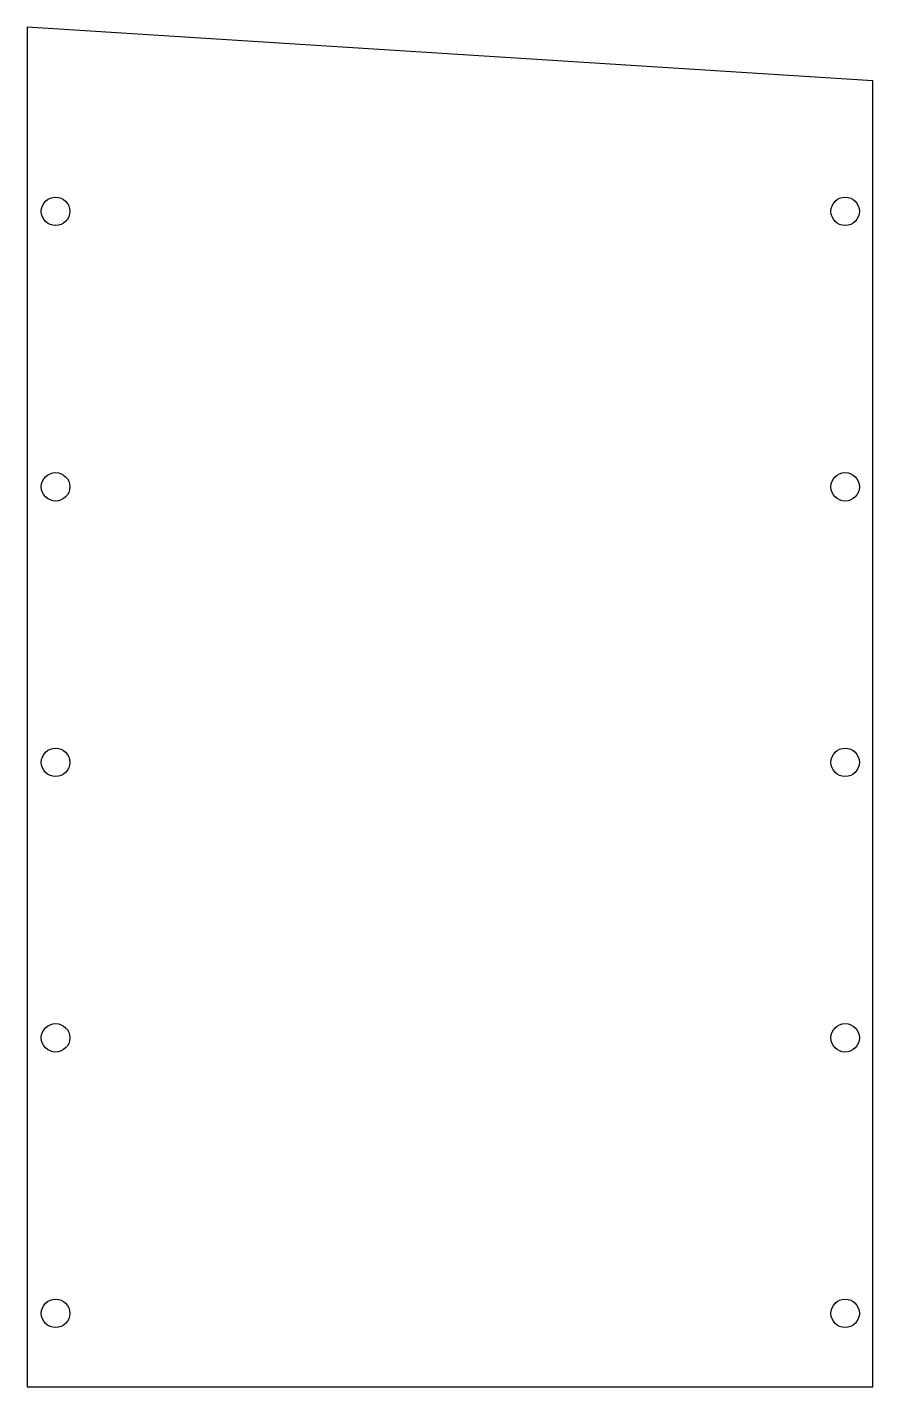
# Model space of a CAD drawing. Header units: millimetres. Extents: x -975 to -829, y 6407 to 6642.
import ezdxf

# ---------------------------------------------------------------- set-up
doc = ezdxf.new("R2010")
doc.units = ezdxf.units.MM

msp = doc.modelspace()

# ---------------------------------------------------------------- linework, layer by layer
at = {"color": 7, "linetype": 'Continuous', "lineweight": 25}
for p, q in [((-975.41, 6641.65), (-975.41, 6406.61)), ((-829.36, 6632.39), (-975.41, 6641.65)), ((-829.36, 6406.61), (-829.36, 6632.39)), ((-975.41, 6406.61), (-829.36, 6406.61))]:
    msp.add_line(p, q, dxfattribs=at)
for centre in [(-970.52, 6609.81), (-834.13, 6609.81), (-970.52, 6562.19), (-834.13, 6562.19), (-970.52, 6514.56), (-834.13, 6514.56), (-970.52, 6466.94), (-834.13, 6466.94), (-970.52, 6419.31), (-834.13, 6419.31)]:
    msp.add_circle(centre, 2.46, dxfattribs=at)

doc.saveas('drawing.dxf')
